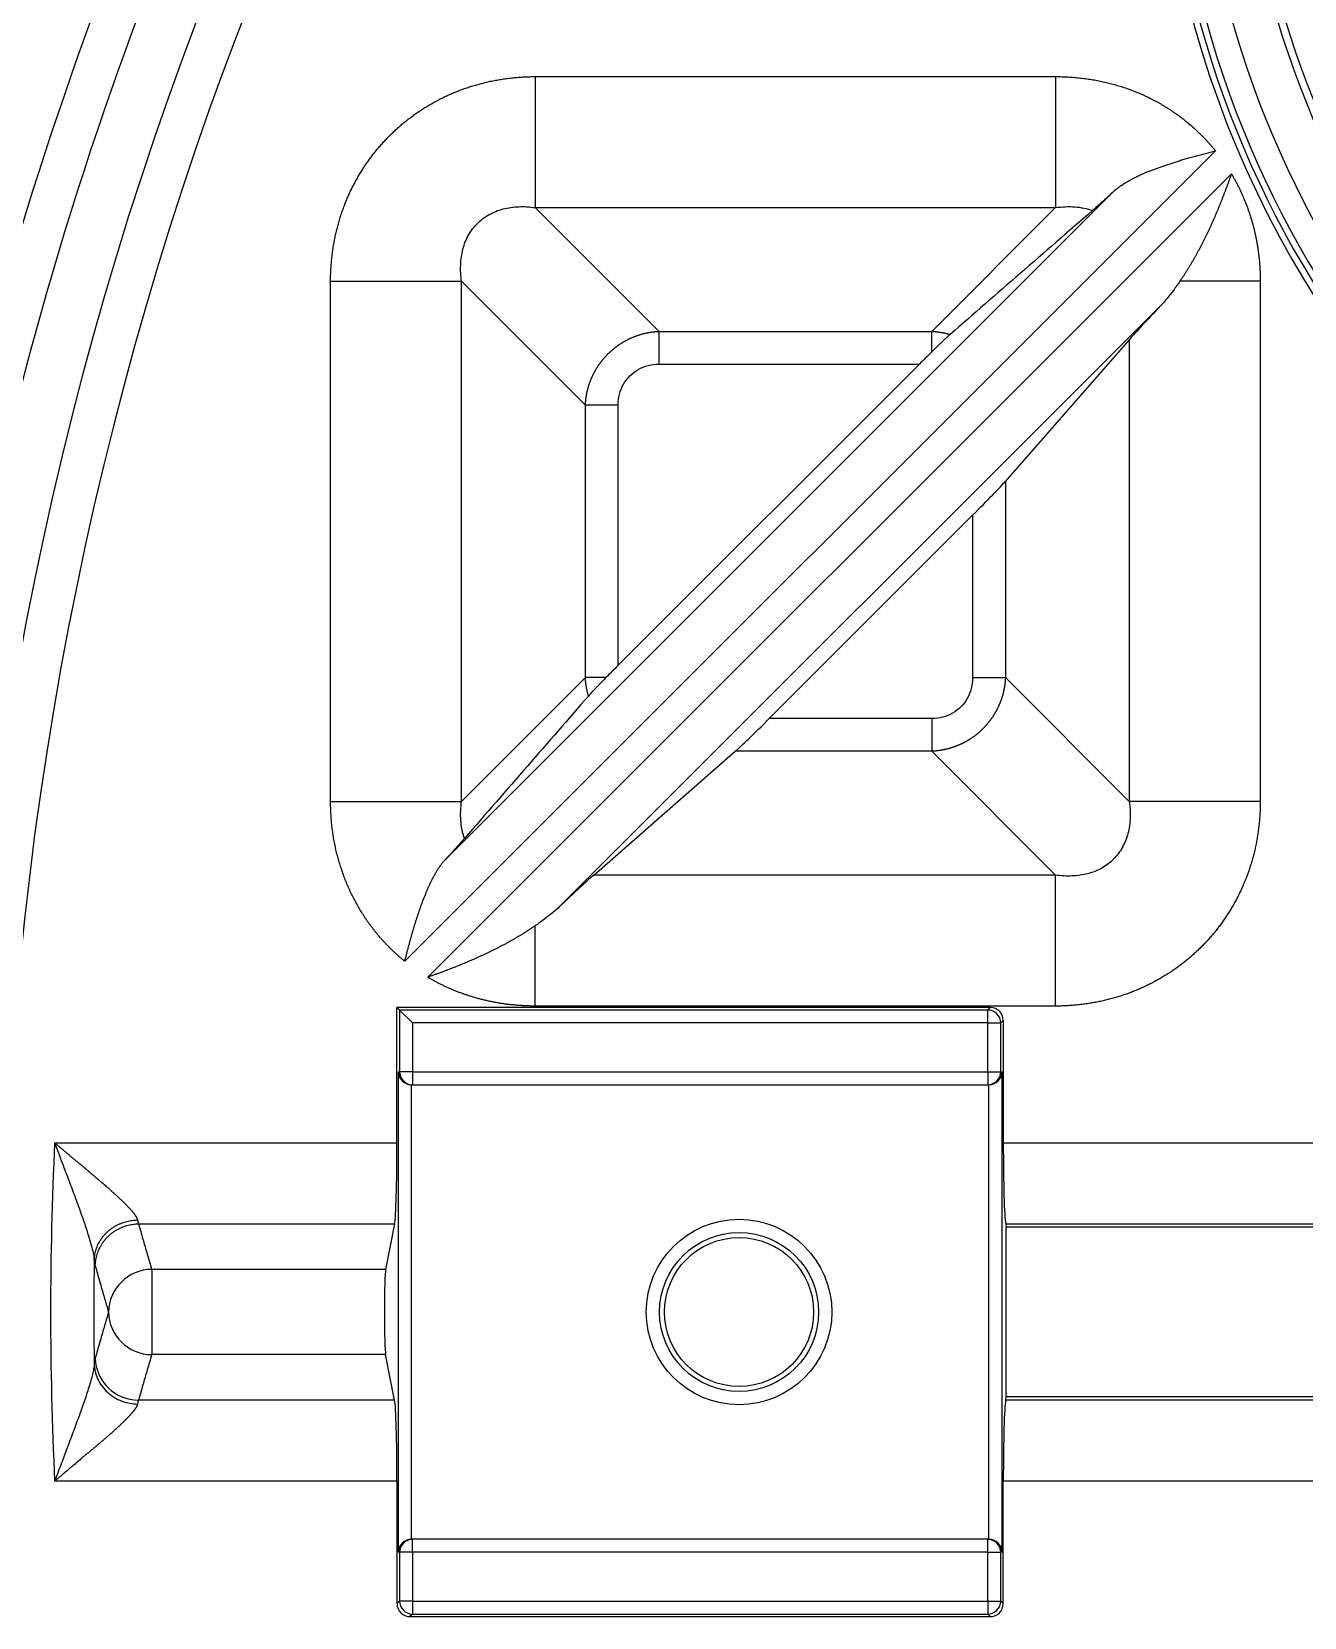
# Model space of a CAD drawing. Header units: millimetres. Extents: x -1286 to 291, y 5350 to 5880.
# Drawn here: x -301.52 to -271.99, y 5673.81 to 5710.62 of the extents above; entities that cross this region are included whole.
import ezdxf

# ---------------------------------------------------------------- set-up
doc = ezdxf.new("R2010")
doc.units = ezdxf.units.MM
doc.layers.add('粗实线层', color=7, linetype='Continuous', lineweight=35)

msp = doc.modelspace()

# ---------------------------------------------------------------- linework, layer by layer
at = {"layer": '粗实线层', "lineweight": 25}
for p, q in [((-289.832, 5709.576), (-277.76, 5709.576)), ((-274.049, 5707.854), (-292.862, 5689.041)), ((-292.328, 5688.67), (-273.678, 5707.321)), ((-276.412, 5706.911), (-291.919, 5691.405)), ((-286.959, 5703.662), (-289.832, 5706.535)), ((-289.832, 5706.535), (-277.76, 5706.535)), ((-280.633, 5703.662), (-277.76, 5706.535)), ((-294.583, 5692.753), (-294.583, 5704.825)), ((-288.67, 5701.952), (-291.543, 5704.825)), ((-291.543, 5692.753), (-291.543, 5704.825)), ((-273.009, 5704.825), (-273.009, 5692.753)), ((-289.275, 5690.303), (-275.31, 5704.268)), ((-286.959, 5703.662), (-280.633, 5703.662)), ((-276.05, 5703.469), (-278.923, 5700.184)), ((-276.05, 5703.469), (-276.05, 5692.753)), ((-287.909, 5695.912), (-280.919, 5702.902)), ((-286.959, 5702.902), (-280.919, 5702.902)), ((-288.67, 5695.626), (-288.67, 5701.952)), ((-287.909, 5695.912), (-287.909, 5701.952)), ((-278.923, 5700.184), (-278.923, 5695.626)), ((-279.683, 5699.397), (-284.405, 5694.675)), ((-279.683, 5699.397), (-279.683, 5695.626)), ((-288.67, 5695.626), (-291.543, 5692.753)), ((-278.923, 5695.626), (-276.05, 5692.753)), ((-280.633, 5694.675), (-284.405, 5694.675)), ((-288.477, 5691.042), (-285.192, 5693.915)), ((-280.633, 5693.915), (-285.192, 5693.915)), ((-280.633, 5693.915), (-277.76, 5691.042)), ((-277.76, 5691.042), (-288.477, 5691.042)), ((-293.042, 5684.827), (-293.042, 5687.97)), ((-279.273, 5687.97), (-293.042, 5687.97)), ((-292.982, 5687.91), (-293.042, 5687.97)), ((-279.333, 5687.91), (-292.982, 5687.91)), ((-292.982, 5687.91), (-292.681, 5687.609)), ((-292.982, 5687.91), (-292.982, 5686.478)), ((-277.76, 5688.001), (-289.832, 5688.001)), ((-279.333, 5687.91), (-279.273, 5687.97)), ((-279.333, 5687.609), (-279.333, 5687.91)), ((-279.333, 5687.609), (-292.681, 5687.609)), ((-292.681, 5687.609), (-292.681, 5686.478)), ((-279.333, 5686.478), (-279.333, 5687.609)), ((-279.333, 5687.609), (-279.032, 5687.609)), ((-279.032, 5687.609), (-278.972, 5687.669)), ((-279.032, 5686.478), (-279.032, 5687.609)), ((-278.972, 5687.669), (-278.972, 5684.827)), ((-293.017, 5686.478), (-293.017, 5675.322)), ((-293.017, 5686.478), (-292.982, 5686.478)), ((-292.681, 5686.478), (-292.982, 5686.478)), ((-292.681, 5686.478), (-292.681, 5686.176)), ((-292.681, 5686.478), (-279.333, 5686.478)), ((-279.333, 5686.478), (-279.032, 5686.478)), ((-279.333, 5686.478), (-279.333, 5686.176)), ((-279.032, 5686.478), (-278.997, 5686.478)), ((-278.997, 5675.322), (-278.997, 5686.478)), ((-292.681, 5686.176), (-279.333, 5686.176)), ((-300.987, 5684.827), (-293.042, 5684.827)), ((-278.972, 5684.827), (-222.6, 5684.828)), ((-299.04, 5682.947), (-293.097, 5682.947)), ((-293.097, 5682.947), (-293.306, 5681.89)), ((-278.917, 5682.947), (-278.902, 5682.87)), ((-278.917, 5682.947), (-221.709, 5682.947)), ((-278.902, 5678.929), (-278.902, 5682.87)), ((-221.632, 5682.87), (-278.902, 5682.87)), ((-298.733, 5681.89), (-298.733, 5679.91)), ((-293.306, 5681.89), (-298.733, 5681.89)), ((-293.306, 5679.91), (-298.733, 5679.91)), ((-293.097, 5678.853), (-293.306, 5679.91)), ((-278.917, 5678.853), (-278.902, 5678.929)), ((-221.632, 5678.929), (-278.902, 5678.929)), ((-293.097, 5678.853), (-299.04, 5678.853)), ((-221.709, 5678.853), (-278.917, 5678.853)), ((-293.042, 5676.973), (-300.987, 5676.973)), ((-293.042, 5676.973), (-293.042, 5674.131)), ((-222.6, 5676.972), (-278.972, 5676.973)), ((-278.972, 5674.131), (-278.972, 5676.973)), ((-279.333, 5675.624), (-292.681, 5675.624)), ((-292.681, 5675.322), (-292.681, 5675.624)), ((-279.333, 5675.322), (-279.333, 5675.624)), ((-292.982, 5675.322), (-293.017, 5675.322)), ((-292.982, 5675.322), (-292.982, 5674.191)), ((-292.681, 5675.322), (-292.982, 5675.322)), ((-292.681, 5675.322), (-292.681, 5674.191)), ((-279.333, 5675.322), (-292.681, 5675.322)), ((-279.333, 5675.322), (-279.032, 5675.322)), ((-279.333, 5674.191), (-279.333, 5675.322)), ((-278.997, 5675.322), (-279.032, 5675.322)), ((-279.032, 5674.191), (-279.032, 5675.322)), ((-292.982, 5674.191), (-293.042, 5674.131)), ((-292.681, 5674.191), (-292.982, 5674.191)), ((-292.681, 5674.191), (-292.681, 5673.89)), ((-292.681, 5674.191), (-279.333, 5674.191)), ((-279.333, 5674.191), (-279.032, 5674.191)), ((-279.333, 5674.191), (-279.333, 5673.89)), ((-278.972, 5674.131), (-279.032, 5674.191)), ((-292.681, 5673.89), (-292.741, 5673.83)), ((-292.741, 5673.83), (-279.273, 5673.83)), ((-292.681, 5673.89), (-279.333, 5673.89)), ((-279.273, 5673.83), (-279.333, 5673.89))]:
    msp.add_line(p, q, dxfattribs=at)
for radius in [2.153, 1.846, 1.729]:
    msp.add_circle((-285.104, 5680.9), radius, dxfattribs=at)
for centre, radius, start, end in [((-224.702, 5680.9), 102.402, 14.30847, 151.42209), ((-224.702, 5680.9), 101.899, 14.30847, 151.42209), ((-224.702, 5680.9), 101.532, 14.36134, 151.30913), ((-224.702, 5680.9), 101.03, 14.36134, 151.30913), ((-218.672, 5680.9), 84.503, 92.75328, 175.77764), ((-218.672, 5680.9), 83.513, 92.75328, 175.7588), ((-251.837, 5717.08), 23.42, 90, 295), ((-251.837, 5717.08), 23.271, 90, 295), ((-251.837, 5717.08), 22.691, 90, 295), ((-251.837, 5717.08), 21.678, 90, 295), ((-251.837, 5717.08), 21.5, 90, 295), ((-218.672, 5680.9), 85.826, 154.78996, 175.79642), ((-218.672, 5680.9), 86.816, 155.64638, 175.80603), ((-251.837, 5717.08), 23.565, 191.2293, 280.9806), ((-218.672, 5680.9), 82.409, 177.26851, 182.73149), ((-218.672, 5680.9), 81.405, 179.14965, 180.85035), ((-218.672, 5680.9), 86.816, 184.19397, 200.55245), ((-218.672, 5680.9), 85.826, 184.20358, 205.21004), ((-218.672, 5680.9), 84.503, 184.22236, 267.24672), ((-218.672, 5680.9), 83.513, 184.2412, 267.24672)]:
    msp.add_arc(centre, radius, start, end, dxfattribs=at)
for centre, major_axis, ratio, start_param, end_param in [((-272.401, 5710.184), (-19.169, -16.619), 0.005655, 4.944323, 5.126789), ((-273.009, 5706.458), (-3.215, -3.219), 0.024678, 5.485315, 5.92687), ((-280.879, 5702.902), (-0.805, -0.804), 0.024678, 4.376455, 4.737092), ((-279.683, 5699.437), (-0.804, -0.805), 0.024678, 1.546094, 2.785277), ((-287.909, 5695.872), (-0.804, -0.805), 0.024678, 4.687686, 5.048319), ((-295.191, 5687.394), (-16.619, -19.169), 0.005655, 4.297989, 4.480456), ((-284.444, 5694.675), (-0.805, -0.804), 0.024678, 0.356315, 1.595499), ((-291.466, 5688.001), (-3.219, -3.215), 0.024678, 3.497908, 3.939463), ((-279.333, 5687.609), (0.213, -0.213), 0.998783, 0.786007, 2.355586), ((-279.274, 5687.668), (0.213, 0.213), 0.998783, 5.498396, 7.067974), ((-292.716, 5686.478), (0.217, -0.217), 0.965689, 3.944444, 5.497822), ((-292.681, 5686.478), (0, 0.301), 0.999391, 1.570796, 3.141593), ((-279.333, 5686.478), (0, -0.301), 0.999391, 0, 1.570796), ((-279.298, 5686.478), (-0.217, -0.217), 0.965689, 0.785363, 2.338741), ((-293.109, 5684.827), (0, -1.91), 0.034921, 0.174533, 1.570796), ((-278.905, 5684.827), (0, -1.909), 0.034921, 4.712389, 6.108652), ((-298.733, 5680.9), (0.963, 0.286), 0.983499, 1.286405, 2.848113), ((-293.3, 5680.9), (0, -1.005), 0.034921, 3.316126, 6.108652), ((-298.733, 5680.9), (0.963, -0.286), 0.983499, 3.435072, 4.99678), ((-299.04, 5679.843), (0.967, -0.275), 0.983612, 3.43611, 4.984876), ((-293.109, 5676.973), (0, -1.909), 0.034921, 1.570796, 2.96706), ((-278.905, 5676.973), (0, -1.909), 0.034921, 3.316126, 4.712389), ((-292.716, 5675.322), (-0.217, -0.217), 0.965689, 3.926956, 5.480334), ((-292.681, 5675.322), (0, 0.301), 0.999391, 0, 1.570796), ((-279.333, 5675.322), (0, -0.301), 0.999391, 1.570796, 3.141593), ((-279.298, 5675.322), (0.217, -0.217), 0.965689, 0.802851, 2.35623), ((-292.74, 5674.131), (-0.213, -0.213), 0.998783, 5.498396, 7.067974), ((-292.681, 5674.191), (-0.213, 0.213), 0.998783, 0.786007, 2.355586), ((-279.333, 5674.191), (-0.213, -0.213), 0.998783, 0.786007, 2.355586), ((-279.274, 5674.131), (-0.213, 0.213), 0.998783, 2.356803, 3.926382)]:
    msp.add_ellipse(centre, major_axis=major_axis, ratio=ratio, start_param=start_param, end_param=end_param, dxfattribs=at)
for points, degree, knots in [([(-294.583, 5704.825), (-294.583, 5705.322), (-294.489, 5705.799), (-294.397, 5706.264), (-294.217, 5706.699), (-294.041, 5707.124), (-293.786, 5707.507), (-293.533, 5707.884), (-292.891, 5708.527), (-292.512, 5708.78), (-292.131, 5709.034), (-291.704, 5709.211), (-291.271, 5709.39), (-290.805, 5709.482), (-290.329, 5709.576), (-289.832, 5709.576)], 2, [0, 0, 0, 0.125, 0.125, 0.25, 0.25, 0.375, 0.375, 0.5, 0.625, 0.625, 0.75, 0.75, 0.875, 0.875, 1, 1, 1]), ([(-289.832, 5709.576), (-289.832, 5709.41), (-289.832, 5709.244), (-289.832, 5708.916), (-289.832, 5708.754), (-289.832, 5708.438), (-289.832, 5708.283), (-289.832, 5707.986), (-289.832, 5707.844), (-289.832, 5707.573), (-289.832, 5707.446), (-289.832, 5707.208), (-289.832, 5707.099), (-289.832, 5706.9), (-289.832, 5706.811), (-289.832, 5706.656), (-289.832, 5706.589), (-289.832, 5706.535)], 3, [0, 0, 0, 0, 0.125, 0.125, 0.25, 0.25, 0.375, 0.375, 0.5, 0.5, 0.625, 0.625, 0.75, 0.75, 0.875, 0.875, 1, 1, 1, 1]), ([(-277.76, 5709.576), (-277.197, 5709.576), (-276.664, 5709.459), (-276.141, 5709.345), (-275.665, 5709.122), (-275.193, 5708.901), (-274.377, 5708.261), (-274.049, 5707.854)], 2, [0, 0, 0, 0.25, 0.25, 0.5, 0.5, 0.75, 1, 1, 1]), ([(-276.412, 5706.911), (-276.409, 5706.914), (-276.403, 5706.919), (-276.395, 5706.927), (-276.385, 5706.935), (-276.375, 5706.944), (-276.365, 5706.952), (-276.354, 5706.961), (-276.342, 5706.97), (-276.33, 5706.98), (-276.317, 5706.99), (-276.303, 5707), (-276.289, 5707.01), (-276.274, 5707.021), (-276.259, 5707.031), (-276.243, 5707.043), (-276.226, 5707.054), (-276.208, 5707.066), (-276.19, 5707.077), (-276.171, 5707.09), (-276.151, 5707.102), (-276.131, 5707.114), (-276.109, 5707.127), (-276.087, 5707.14), (-276.064, 5707.154), (-276.041, 5707.167), (-276.016, 5707.181), (-275.991, 5707.195), (-275.965, 5707.209), (-275.938, 5707.223), (-275.91, 5707.237), (-275.881, 5707.252), (-275.851, 5707.266), (-275.82, 5707.281), (-275.788, 5707.296), (-275.756, 5707.311), (-275.722, 5707.326), (-275.687, 5707.341), (-275.651, 5707.355), (-275.615, 5707.37), (-275.577, 5707.385), (-275.538, 5707.4), (-275.498, 5707.415), (-275.457, 5707.43), (-275.415, 5707.445), (-275.373, 5707.46), (-275.33, 5707.476), (-275.286, 5707.491), (-275.241, 5707.507), (-275.196, 5707.523), (-275.15, 5707.538), (-275.103, 5707.554), (-275.055, 5707.57), (-275.006, 5707.586), (-274.957, 5707.601), (-274.907, 5707.617), (-274.856, 5707.633), (-274.804, 5707.648), (-274.75, 5707.665), (-274.693, 5707.681), (-274.633, 5707.698), (-274.574, 5707.715), (-274.515, 5707.731), (-274.456, 5707.747), (-274.397, 5707.763), (-274.338, 5707.779), (-274.28, 5707.794), (-274.221, 5707.81), (-274.164, 5707.825), (-274.106, 5707.84), (-274.068, 5707.849), (-274.049, 5707.854)], 3, [0, 0, 0, 0, 0.00561, 0.011472, 0.017587, 0.023957, 0.030582, 0.037463, 0.044602, 0.051998, 0.059653, 0.067567, 0.075743, 0.084179, 0.092878, 0.101839, 0.111065, 0.120555, 0.13031, 0.140332, 0.15062, 0.161177, 0.172002, 0.183096, 0.194461, 0.206097, 0.218005, 0.230186, 0.24264, 0.255369, 0.268374, 0.281654, 0.295212, 0.309047, 0.323161, 0.337555, 0.352229, 0.367185, 0.382422, 0.397943, 0.413748, 0.429838, 0.446328, 0.463035, 0.479957, 0.497094, 0.514445, 0.532009, 0.549784, 0.56777, 0.585964, 0.604366, 0.622974, 0.641785, 0.6608, 0.680014, 0.699428, 0.719037, 0.738841, 0.761233, 0.783523, 0.805708, 0.827784, 0.849746, 0.871591, 0.893316, 0.914916, 0.936388, 0.957728, 0.978934, 1, 1, 1, 1]), ([(-273.678, 5707.321), (-273.682, 5707.31), (-273.69, 5707.287), (-273.702, 5707.253), (-273.714, 5707.22), (-273.726, 5707.186), (-273.738, 5707.153), (-273.75, 5707.119), (-273.763, 5707.085), (-273.775, 5707.052), (-273.788, 5707.018), (-273.8, 5706.984), (-273.813, 5706.951), (-273.825, 5706.917), (-273.838, 5706.884), (-273.851, 5706.85), (-273.864, 5706.817), (-273.877, 5706.783), (-273.89, 5706.75), (-273.903, 5706.716), (-273.916, 5706.683), (-273.929, 5706.65), (-273.942, 5706.617), (-273.956, 5706.584), (-273.969, 5706.55), (-273.983, 5706.517), (-273.996, 5706.484), (-274.01, 5706.452), (-274.024, 5706.419), (-274.038, 5706.386), (-274.052, 5706.353), (-274.066, 5706.321), (-274.08, 5706.288), (-274.094, 5706.256), (-274.108, 5706.223), (-274.123, 5706.191), (-274.137, 5706.159), (-274.152, 5706.127), (-274.166, 5706.095), (-274.181, 5706.063), (-274.196, 5706.031), (-274.211, 5705.999), (-274.225, 5705.967), (-274.24, 5705.936), (-274.256, 5705.904), (-274.271, 5705.873), (-274.286, 5705.842), (-274.307, 5705.8), (-274.333, 5705.748), (-274.364, 5705.686), (-274.396, 5705.623), (-274.429, 5705.561), (-274.463, 5705.499), (-274.497, 5705.436), (-274.531, 5705.374), (-274.567, 5705.312), (-274.603, 5705.251), (-274.64, 5705.189), (-274.677, 5705.128), (-274.715, 5705.066), (-274.754, 5705.006), (-274.794, 5704.945), (-274.834, 5704.885), (-274.861, 5704.845), (-274.875, 5704.825)], 3, [0, 0, 0, 0, 0.012493, 0.024998, 0.037514, 0.05004, 0.062577, 0.075123, 0.087677, 0.100239, 0.112809, 0.125386, 0.137969, 0.150558, 0.163152, 0.175751, 0.188354, 0.20096, 0.21357, 0.226183, 0.238798, 0.251414, 0.264032, 0.276651, 0.289271, 0.30189, 0.31451, 0.327129, 0.339746, 0.352363, 0.364978, 0.377591, 0.390202, 0.402811, 0.415417, 0.42802, 0.44062, 0.453217, 0.46581, 0.4784, 0.490986, 0.503568, 0.516146, 0.52872, 0.54129, 0.553856, 0.566418, 0.578975, 0.604163, 0.629511, 0.655015, 0.680674, 0.706486, 0.732447, 0.758558, 0.784815, 0.811217, 0.837762, 0.86445, 0.891279, 0.91825, 0.945361, 0.972611, 1, 1, 1, 1]), ([(-273.678, 5707.321), (-273.35, 5706.768), (-273.18, 5706.136), (-273.009, 5705.501), (-273.009, 5704.825)], 2, [0, 0, 0, 0.5, 0.5, 1, 1, 1]), ([(-276.412, 5706.911), (-276.51, 5706.82), (-276.6, 5706.737), (-276.722, 5706.626), (-276.76, 5706.592), (-276.833, 5706.527), (-276.867, 5706.497), (-276.899, 5706.469)], 3, [0, 0, 0, 0, 0.5, 0.5, 0.75, 0.75, 1, 1, 1, 1]), ([(-291.543, 5704.825), (-291.562, 5704.955), (-291.569, 5705.084), (-291.559, 5705.335), (-291.542, 5705.456), (-291.481, 5705.688), (-291.438, 5705.797), (-291.325, 5705.998), (-291.256, 5706.089), (-291.096, 5706.249), (-291.005, 5706.318), (-290.804, 5706.43), (-290.695, 5706.474), (-290.464, 5706.535), (-290.342, 5706.552), (-290.091, 5706.562), (-289.962, 5706.554), (-289.832, 5706.535)], 3, [0, 0, 0, 0, 0.125, 0.125, 0.25, 0.25, 0.375, 0.375, 0.5, 0.5, 0.625, 0.625, 0.75, 0.75, 0.875, 0.875, 1, 1, 1, 1]), ([(-277.76, 5706.535), (-277.608, 5706.557), (-277.458, 5706.564), (-277.24, 5706.548), (-277.169, 5706.538), (-277.031, 5706.51), (-276.964, 5706.492), (-276.899, 5706.469)], 3, [0, 0, 0, 0, 0.5, 0.5, 0.75, 0.75, 1, 1, 1, 1]), ([(-273.009, 5704.825), (-273.165, 5704.825), (-273.32, 5704.825), (-273.629, 5704.825), (-273.781, 5704.825), (-274.08, 5704.825), (-274.226, 5704.825), (-274.508, 5704.825), (-274.645, 5704.825), (-274.775, 5704.825)], 3, [0, 0, 0, 0, 0.25, 0.25, 0.5, 0.5, 0.75, 0.75, 1, 1, 1, 1]), ([(-288.67, 5701.952), (-288.669, 5701.959), (-288.669, 5701.972), (-288.667, 5701.992), (-288.666, 5702.012), (-288.664, 5702.033), (-288.662, 5702.053), (-288.66, 5702.073), (-288.658, 5702.093), (-288.655, 5702.113), (-288.652, 5702.133), (-288.649, 5702.153), (-288.646, 5702.173), (-288.643, 5702.192), (-288.639, 5702.212), (-288.635, 5702.232), (-288.631, 5702.252), (-288.626, 5702.271), (-288.622, 5702.291), (-288.617, 5702.311), (-288.612, 5702.33), (-288.607, 5702.35), (-288.601, 5702.369), (-288.596, 5702.388), (-288.59, 5702.407), (-288.583, 5702.427), (-288.577, 5702.446), (-288.571, 5702.465), (-288.564, 5702.484), (-288.557, 5702.502), (-288.55, 5702.521), (-288.542, 5702.54), (-288.535, 5702.559), (-288.527, 5702.577), (-288.519, 5702.595), (-288.511, 5702.614), (-288.502, 5702.632), (-288.494, 5702.65), (-288.485, 5702.668), (-288.476, 5702.686), (-288.466, 5702.704), (-288.457, 5702.722), (-288.447, 5702.739), (-288.438, 5702.757), (-288.428, 5702.774), (-288.417, 5702.792), (-288.407, 5702.809), (-288.396, 5702.826), (-288.386, 5702.843), (-288.375, 5702.86), (-288.363, 5702.876), (-288.352, 5702.893), (-288.341, 5702.909), (-288.329, 5702.926), (-288.317, 5702.942), (-288.305, 5702.958), (-288.293, 5702.974), (-288.28, 5702.989), (-288.268, 5703.005), (-288.255, 5703.021), (-288.242, 5703.036), (-288.229, 5703.051), (-288.215, 5703.066), (-288.202, 5703.081), (-288.188, 5703.096), (-288.175, 5703.11), (-288.161, 5703.125), (-288.146, 5703.139), (-288.132, 5703.153), (-288.118, 5703.167), (-288.103, 5703.181), (-288.088, 5703.194), (-288.074, 5703.208), (-288.059, 5703.221), (-288.043, 5703.234), (-288.028, 5703.247), (-288.013, 5703.26), (-287.997, 5703.273), (-287.981, 5703.285), (-287.965, 5703.297), (-287.949, 5703.309), (-287.933, 5703.321), (-287.917, 5703.333), (-287.9, 5703.345), (-287.884, 5703.356), (-287.867, 5703.367), (-287.85, 5703.378), (-287.833, 5703.389), (-287.816, 5703.4), (-287.799, 5703.41), (-287.782, 5703.42), (-287.764, 5703.43), (-287.747, 5703.44), (-287.729, 5703.45), (-287.712, 5703.459), (-287.694, 5703.468), (-287.676, 5703.477), (-287.658, 5703.486), (-287.64, 5703.495), (-287.621, 5703.503), (-287.603, 5703.512), (-287.585, 5703.52), (-287.566, 5703.527), (-287.547, 5703.535), (-287.529, 5703.542), (-287.51, 5703.55), (-287.491, 5703.557), (-287.472, 5703.563), (-287.453, 5703.57), (-287.434, 5703.576), (-287.415, 5703.582), (-287.396, 5703.588), (-287.376, 5703.594), (-287.357, 5703.599), (-287.337, 5703.605), (-287.318, 5703.61), (-287.298, 5703.615), (-287.279, 5703.619), (-287.259, 5703.623), (-287.239, 5703.628), (-287.22, 5703.632), (-287.2, 5703.635), (-287.18, 5703.639), (-287.16, 5703.642), (-287.14, 5703.645), (-287.12, 5703.648), (-287.1, 5703.651), (-287.08, 5703.653), (-287.06, 5703.655), (-287.04, 5703.657), (-287.02, 5703.659), (-287, 5703.66), (-286.979, 5703.661), (-286.966, 5703.662), (-286.959, 5703.662)], 3, [0, 0, 0, 0, 0.007653, 0.015303, 0.022949, 0.030592, 0.038232, 0.045867, 0.0535, 0.061129, 0.068756, 0.076379, 0.083998, 0.091615, 0.099229, 0.10684, 0.114448, 0.122053, 0.129655, 0.137255, 0.144852, 0.152446, 0.160038, 0.167627, 0.175214, 0.182799, 0.190381, 0.197961, 0.205538, 0.213114, 0.220687, 0.228258, 0.235827, 0.243395, 0.25096, 0.258524, 0.266086, 0.273646, 0.281204, 0.288761, 0.296316, 0.30387, 0.311422, 0.318973, 0.326523, 0.334071, 0.341619, 0.349165, 0.35671, 0.364253, 0.371796, 0.379338, 0.386879, 0.394419, 0.401959, 0.409498, 0.417036, 0.424573, 0.43211, 0.439647, 0.447183, 0.454719, 0.462254, 0.469789, 0.477324, 0.484859, 0.492394, 0.499929, 0.507464, 0.514999, 0.522534, 0.530069, 0.537604, 0.54514, 0.552676, 0.560213, 0.56775, 0.575288, 0.582826, 0.590365, 0.597904, 0.605445, 0.612986, 0.620528, 0.628071, 0.635615, 0.64316, 0.650706, 0.658254, 0.665802, 0.673352, 0.680903, 0.688456, 0.69601, 0.703565, 0.711122, 0.718681, 0.726242, 0.733804, 0.741368, 0.748933, 0.756501, 0.76407, 0.771642, 0.779216, 0.786792, 0.79437, 0.80195, 0.809532, 0.817117, 0.824704, 0.832294, 0.839886, 0.847481, 0.855078, 0.862678, 0.870281, 0.877887, 0.885495, 0.893106, 0.900721, 0.908338, 0.915958, 0.923582, 0.931208, 0.938838, 0.946471, 0.954108, 0.961748, 0.969391, 0.977038, 0.984688, 0.992342, 1, 1, 1, 1]), ([(-280.633, 5703.186), (-280.633, 5703.241), (-280.633, 5703.294), (-280.633, 5703.392), (-280.633, 5703.438), (-280.633, 5703.52), (-280.633, 5703.556), (-280.633, 5703.618), (-280.633, 5703.643), (-280.633, 5703.662)], 3, [0, 0, 0, 0, 0.25, 0.25, 0.5, 0.5, 0.75, 0.75, 1, 1, 1, 1]), ([(-280.633, 5703.662), (-280.626, 5703.662), (-280.611, 5703.661), (-280.589, 5703.66), (-280.567, 5703.658), (-280.545, 5703.656), (-280.523, 5703.654), (-280.501, 5703.652), (-280.48, 5703.649), (-280.458, 5703.646), (-280.437, 5703.643), (-280.415, 5703.639), (-280.394, 5703.636), (-280.373, 5703.632), (-280.351, 5703.628), (-280.33, 5703.623), (-280.309, 5703.619), (-280.288, 5703.614), (-280.267, 5703.608), (-280.247, 5703.603), (-280.226, 5703.597), (-280.212, 5703.593), (-280.205, 5703.591)], 3, [0, 0, 0, 0, 0.050948, 0.101794, 0.152539, 0.203182, 0.253725, 0.304167, 0.35451, 0.404752, 0.454895, 0.504939, 0.554884, 0.604731, 0.654479, 0.70413, 0.753683, 0.80314, 0.852499, 0.901762, 0.950929, 1, 1, 1, 1]), ([(-280.206, 5703.591), (-280.227, 5703.572), (-280.254, 5703.549), (-280.292, 5703.514), (-280.3, 5703.506), (-280.316, 5703.491), (-280.324, 5703.483), (-280.35, 5703.459), (-280.368, 5703.442), (-280.405, 5703.407), (-280.424, 5703.389), (-280.454, 5703.36), (-280.464, 5703.351), (-280.484, 5703.331), (-280.494, 5703.321), (-280.546, 5703.271), (-280.589, 5703.229), (-280.633, 5703.186)], 3, [0, 0, 0, 0, 0.25, 0.25, 0.3125, 0.3125, 0.375, 0.375, 0.5, 0.5, 0.625, 0.625, 0.6875, 0.6875, 0.75, 0.75, 1, 1, 1, 1]), ([(-287.909, 5701.952), (-287.992, 5701.952), (-288.075, 5701.952), (-288.234, 5701.952), (-288.309, 5701.952), (-288.444, 5701.952), (-288.504, 5701.952), (-288.603, 5701.952), (-288.643, 5701.952), (-288.67, 5701.952)], 3, [0, 0, 0, 0, 0.25, 0.25, 0.5, 0.5, 0.75, 0.75, 1, 1, 1, 1]), ([(-288.193, 5695.626), (-288.246, 5695.626), (-288.299, 5695.626), (-288.398, 5695.626), (-288.444, 5695.626), (-288.528, 5695.626), (-288.565, 5695.626), (-288.626, 5695.626), (-288.651, 5695.626), (-288.67, 5695.626)], 3, [0, 0, 0, 0, 0.25, 0.25, 0.5, 0.5, 0.75, 0.75, 1, 1, 1, 1]), ([(-288.599, 5695.198), (-288.601, 5695.205), (-288.605, 5695.219), (-288.61, 5695.239), (-288.616, 5695.26), (-288.621, 5695.281), (-288.626, 5695.302), (-288.63, 5695.323), (-288.635, 5695.344), (-288.639, 5695.365), (-288.643, 5695.386), (-288.647, 5695.408), (-288.65, 5695.429), (-288.653, 5695.451), (-288.656, 5695.472), (-288.659, 5695.494), (-288.661, 5695.516), (-288.664, 5695.538), (-288.665, 5695.56), (-288.667, 5695.582), (-288.669, 5695.604), (-288.669, 5695.618), (-288.67, 5695.626)], 3, [0, 0, 0, 0, 0.048887, 0.097889, 0.147007, 0.196241, 0.24559, 0.295056, 0.344639, 0.394339, 0.444157, 0.494092, 0.544146, 0.594318, 0.644609, 0.695019, 0.745548, 0.796198, 0.846967, 0.897857, 0.948868, 1, 1, 1, 1]), ([(-288.193, 5695.626), (-288.236, 5695.582), (-288.278, 5695.539), (-288.337, 5695.478), (-288.357, 5695.457), (-288.385, 5695.428), (-288.395, 5695.418), (-288.413, 5695.399), (-288.422, 5695.389), (-288.467, 5695.343), (-288.499, 5695.308), (-288.541, 5695.262), (-288.554, 5695.248), (-288.578, 5695.221), (-288.589, 5695.209), (-288.599, 5695.198)], 3, [0, 0, 0, 0, 0.25, 0.25, 0.375, 0.375, 0.4375, 0.4375, 0.5, 0.5, 0.75, 0.75, 0.875, 0.875, 1, 1, 1, 1]), ([(-278.923, 5695.626), (-278.923, 5695.619), (-278.923, 5695.606), (-278.925, 5695.585), (-278.926, 5695.565), (-278.928, 5695.545), (-278.93, 5695.525), (-278.932, 5695.505), (-278.934, 5695.485), (-278.937, 5695.465), (-278.94, 5695.445), (-278.943, 5695.425), (-278.946, 5695.405), (-278.95, 5695.385), (-278.953, 5695.365), (-278.957, 5695.346), (-278.961, 5695.326), (-278.966, 5695.306), (-278.97, 5695.287), (-278.975, 5695.267), (-278.98, 5695.248), (-278.985, 5695.228), (-278.991, 5695.209), (-278.997, 5695.189), (-279.002, 5695.17), (-279.009, 5695.151), (-279.015, 5695.132), (-279.021, 5695.113), (-279.028, 5695.094), (-279.035, 5695.075), (-279.042, 5695.056), (-279.05, 5695.038), (-279.057, 5695.019), (-279.065, 5695.001), (-279.073, 5694.982), (-279.081, 5694.964), (-279.09, 5694.946), (-279.099, 5694.927), (-279.107, 5694.909), (-279.116, 5694.891), (-279.126, 5694.874), (-279.135, 5694.856), (-279.145, 5694.838), (-279.155, 5694.821), (-279.165, 5694.803), (-279.175, 5694.786), (-279.185, 5694.769), (-279.196, 5694.752), (-279.207, 5694.735), (-279.218, 5694.718), (-279.229, 5694.701), (-279.24, 5694.685), (-279.252, 5694.668), (-279.263, 5694.652), (-279.275, 5694.636), (-279.287, 5694.62), (-279.3, 5694.604), (-279.312, 5694.588), (-279.325, 5694.573), (-279.337, 5694.557), (-279.35, 5694.542), (-279.363, 5694.527), (-279.377, 5694.512), (-279.39, 5694.497), (-279.404, 5694.482), (-279.418, 5694.467), (-279.432, 5694.453), (-279.446, 5694.439), (-279.46, 5694.424), (-279.474, 5694.411), (-279.489, 5694.397), (-279.504, 5694.383), (-279.519, 5694.37), (-279.534, 5694.356), (-279.549, 5694.343), (-279.564, 5694.33), (-279.58, 5694.317), (-279.595, 5694.305), (-279.611, 5694.292), (-279.627, 5694.28), (-279.643, 5694.268), (-279.659, 5694.256), (-279.675, 5694.244), (-279.692, 5694.233), (-279.708, 5694.222), (-279.725, 5694.21), (-279.742, 5694.199), (-279.759, 5694.189), (-279.776, 5694.178), (-279.793, 5694.168), (-279.81, 5694.157), (-279.828, 5694.147), (-279.845, 5694.138), (-279.863, 5694.128), (-279.881, 5694.118), (-279.898, 5694.109), (-279.916, 5694.1), (-279.934, 5694.091), (-279.953, 5694.083), (-279.971, 5694.074), (-279.989, 5694.066), (-280.008, 5694.058), (-280.026, 5694.05), (-280.045, 5694.043), (-280.063, 5694.035), (-280.082, 5694.028), (-280.101, 5694.021), (-280.12, 5694.014), (-280.139, 5694.008), (-280.158, 5694.001), (-280.177, 5693.995), (-280.197, 5693.989), (-280.216, 5693.984), (-280.235, 5693.978), (-280.255, 5693.973), (-280.274, 5693.968), (-280.294, 5693.963), (-280.313, 5693.959), (-280.333, 5693.954), (-280.353, 5693.95), (-280.372, 5693.946), (-280.392, 5693.942), (-280.412, 5693.939), (-280.432, 5693.936), (-280.452, 5693.933), (-280.472, 5693.93), (-280.492, 5693.927), (-280.512, 5693.925), (-280.532, 5693.923), (-280.552, 5693.921), (-280.572, 5693.919), (-280.593, 5693.917), (-280.613, 5693.916), (-280.626, 5693.916), (-280.633, 5693.915)], 3, [0, 0, 0, 0, 0.007654, 0.015305, 0.022952, 0.030595, 0.038235, 0.045872, 0.053505, 0.061135, 0.068762, 0.076386, 0.084006, 0.091624, 0.099238, 0.106849, 0.114458, 0.122064, 0.129667, 0.137267, 0.144864, 0.152459, 0.160052, 0.167641, 0.175229, 0.182814, 0.190396, 0.197977, 0.205555, 0.213131, 0.220704, 0.228276, 0.235846, 0.243413, 0.250979, 0.258543, 0.266105, 0.273666, 0.281225, 0.288782, 0.296338, 0.303892, 0.311444, 0.318996, 0.326546, 0.334094, 0.341642, 0.349188, 0.356733, 0.364277, 0.37182, 0.379362, 0.386904, 0.394444, 0.401984, 0.409523, 0.417061, 0.424599, 0.432136, 0.439672, 0.447209, 0.454744, 0.46228, 0.469815, 0.47735, 0.484885, 0.49242, 0.499955, 0.507489, 0.515024, 0.522559, 0.530094, 0.53763, 0.545166, 0.552702, 0.560238, 0.567775, 0.575313, 0.582851, 0.59039, 0.597929, 0.605469, 0.61301, 0.620552, 0.628095, 0.635639, 0.643184, 0.65073, 0.658277, 0.665825, 0.673375, 0.680926, 0.688478, 0.696032, 0.703587, 0.711144, 0.718702, 0.726262, 0.733824, 0.741387, 0.748953, 0.75652, 0.764089, 0.77166, 0.779234, 0.786809, 0.794386, 0.801966, 0.809548, 0.817133, 0.824719, 0.832308, 0.8399, 0.847494, 0.855091, 0.862691, 0.870293, 0.877898, 0.885506, 0.893116, 0.90073, 0.908347, 0.915966, 0.923589, 0.931215, 0.938844, 0.946477, 0.954113, 0.961752, 0.969394, 0.97704, 0.98469, 0.992343, 1, 1, 1, 1]), ([(-279.683, 5695.626), (-279.6, 5695.626), (-279.517, 5695.626), (-279.359, 5695.626), (-279.283, 5695.626), (-279.148, 5695.626), (-279.088, 5695.626), (-278.989, 5695.626), (-278.95, 5695.626), (-278.923, 5695.626)], 3, [0, 0, 0, 0, 0.25, 0.25, 0.5, 0.5, 0.75, 0.75, 1, 1, 1, 1]), ([(-294.583, 5692.753), (-294.417, 5692.753), (-294.251, 5692.753), (-293.923, 5692.753), (-293.761, 5692.753), (-293.445, 5692.753), (-293.291, 5692.753), (-292.994, 5692.753), (-292.851, 5692.753), (-292.581, 5692.753), (-292.453, 5692.753), (-292.216, 5692.753), (-292.106, 5692.753), (-291.907, 5692.753), (-291.818, 5692.753), (-291.663, 5692.753), (-291.597, 5692.753), (-291.543, 5692.753)], 3, [0, 0, 0, 0, 0.125, 0.125, 0.25, 0.25, 0.375, 0.375, 0.5, 0.5, 0.625, 0.625, 0.75, 0.75, 0.875, 0.875, 1, 1, 1, 1]), ([(-292.862, 5689.041), (-293.264, 5689.366), (-293.586, 5689.779), (-293.904, 5690.188), (-294.35, 5691.144), (-294.466, 5691.667), (-294.583, 5692.199), (-294.583, 5692.753)], 2, [0, 0, 0, 0.25, 0.25, 0.5, 0.75, 0.75, 1, 1, 1]), ([(-291.476, 5691.892), (-291.499, 5691.957), (-291.518, 5692.024), (-291.546, 5692.162), (-291.555, 5692.233), (-291.566, 5692.378), (-291.567, 5692.452), (-291.561, 5692.601), (-291.554, 5692.677), (-291.543, 5692.753)], 3, [0, 0, 0, 0, 0.25, 0.25, 0.5, 0.5, 0.75, 0.75, 1, 1, 1, 1]), ([(-276.05, 5692.753), (-276.031, 5692.623), (-276.023, 5692.494), (-276.033, 5692.243), (-276.05, 5692.121), (-276.111, 5691.89), (-276.155, 5691.781), (-276.267, 5691.58), (-276.336, 5691.489), (-276.496, 5691.328), (-276.587, 5691.26), (-276.788, 5691.147), (-276.897, 5691.104), (-277.129, 5691.043), (-277.25, 5691.026), (-277.501, 5691.016), (-277.63, 5691.023), (-277.76, 5691.042)], 3, [0, 0, 0, 0, 0.125, 0.125, 0.25, 0.25, 0.375, 0.375, 0.5, 0.5, 0.625, 0.625, 0.75, 0.75, 0.875, 0.875, 1, 1, 1, 1]), ([(-273.009, 5692.753), (-273.009, 5692.256), (-273.103, 5691.779), (-273.195, 5691.313), (-273.375, 5690.879), (-273.551, 5690.453), (-273.806, 5690.071), (-274.059, 5689.693), (-274.701, 5689.051), (-275.08, 5688.798), (-275.461, 5688.544), (-275.888, 5688.367), (-276.321, 5688.188), (-276.787, 5688.096), (-277.263, 5688.002), (-277.76, 5688.001)], 2, [0, 0, 0, 0.125, 0.125, 0.25, 0.25, 0.375, 0.375, 0.5, 0.625, 0.625, 0.75, 0.75, 0.875, 0.875, 1, 1, 1]), ([(-291.476, 5691.892), (-291.504, 5691.86), (-291.534, 5691.826), (-291.599, 5691.753), (-291.668, 5691.676), (-291.746, 5691.591), (-291.829, 5691.501), (-291.873, 5691.454), (-291.919, 5691.405)], 3, [0, 0, 0, 0, 0.25, 0.25, 0.5, 0.75, 0.75, 1, 1, 1, 1]), ([(-292.862, 5689.041), (-292.859, 5689.052), (-292.853, 5689.073), (-292.845, 5689.105), (-292.837, 5689.137), (-292.829, 5689.169), (-292.82, 5689.202), (-292.812, 5689.234), (-292.803, 5689.267), (-292.795, 5689.3), (-292.786, 5689.333), (-292.777, 5689.366), (-292.768, 5689.399), (-292.759, 5689.433), (-292.75, 5689.466), (-292.741, 5689.5), (-292.732, 5689.534), (-292.722, 5689.568), (-292.713, 5689.602), (-292.703, 5689.636), (-292.694, 5689.67), (-292.684, 5689.704), (-292.674, 5689.738), (-292.664, 5689.772), (-292.654, 5689.807), (-292.643, 5689.841), (-292.633, 5689.876), (-292.622, 5689.91), (-292.612, 5689.945), (-292.601, 5689.979), (-292.59, 5690.014), (-292.579, 5690.048), (-292.567, 5690.083), (-292.556, 5690.117), (-292.545, 5690.152), (-292.533, 5690.186), (-292.521, 5690.221), (-292.509, 5690.255), (-292.497, 5690.289), (-292.485, 5690.324), (-292.473, 5690.358), (-292.455, 5690.405), (-292.433, 5690.465), (-292.405, 5690.536), (-292.376, 5690.606), (-292.347, 5690.676), (-292.317, 5690.744), (-292.287, 5690.81), (-292.256, 5690.876), (-292.229, 5690.932), (-292.206, 5690.979), (-292.186, 5691.016), (-292.167, 5691.051), (-292.148, 5691.086), (-292.128, 5691.118), (-292.109, 5691.149), (-292.091, 5691.179), (-292.072, 5691.207), (-292.054, 5691.234), (-292.036, 5691.26), (-292.018, 5691.284), (-292.001, 5691.307), (-291.984, 5691.329), (-291.967, 5691.35), (-291.951, 5691.369), (-291.935, 5691.387), (-291.924, 5691.399), (-291.919, 5691.405)], 3, [0, 0, 0, 0, 0.011676, 0.023418, 0.035227, 0.047101, 0.05904, 0.071044, 0.083113, 0.095244, 0.107439, 0.119696, 0.132015, 0.144395, 0.156835, 0.169336, 0.181895, 0.194513, 0.207189, 0.219922, 0.232712, 0.245558, 0.258459, 0.271414, 0.284423, 0.297485, 0.3106, 0.323766, 0.336983, 0.35025, 0.363566, 0.376931, 0.390343, 0.403801, 0.417306, 0.430856, 0.44445, 0.458088, 0.471769, 0.485491, 0.499255, 0.513059, 0.542671, 0.572256, 0.601809, 0.631325, 0.6608, 0.690231, 0.719613, 0.748943, 0.767032, 0.78469, 0.801921, 0.818728, 0.835115, 0.851084, 0.866638, 0.88178, 0.896513, 0.91084, 0.924764, 0.938287, 0.951413, 0.964144, 0.976483, 0.988434, 1, 1, 1, 1]), ([(-277.76, 5688.001), (-277.76, 5688.168), (-277.76, 5688.334), (-277.76, 5688.662), (-277.76, 5688.824), (-277.76, 5689.14), (-277.76, 5689.294), (-277.76, 5689.591), (-277.76, 5689.734), (-277.76, 5690.004), (-277.76, 5690.132), (-277.76, 5690.369), (-277.76, 5690.479), (-277.76, 5690.678), (-277.76, 5690.767), (-277.76, 5690.922), (-277.76, 5690.988), (-277.76, 5691.042)], 3, [0, 0, 0, 0, 0.125, 0.125, 0.25, 0.25, 0.375, 0.375, 0.5, 0.5, 0.625, 0.625, 0.75, 0.75, 0.875, 0.875, 1, 1, 1, 1]), ([(-289.832, 5689.868), (-289.842, 5689.86), (-289.863, 5689.846), (-289.894, 5689.825), (-289.926, 5689.804), (-289.957, 5689.783), (-289.989, 5689.763), (-290.02, 5689.742), (-290.052, 5689.722), (-290.083, 5689.702), (-290.115, 5689.682), (-290.147, 5689.663), (-290.179, 5689.643), (-290.211, 5689.624), (-290.243, 5689.605), (-290.275, 5689.586), (-290.307, 5689.567), (-290.339, 5689.549), (-290.371, 5689.53), (-290.404, 5689.512), (-290.436, 5689.494), (-290.468, 5689.476), (-290.5, 5689.458), (-290.533, 5689.441), (-290.565, 5689.424), (-290.598, 5689.407), (-290.63, 5689.39), (-290.662, 5689.373), (-290.695, 5689.356), (-290.727, 5689.339), (-290.76, 5689.323), (-290.792, 5689.307), (-290.834, 5689.286), (-290.886, 5689.26), (-290.949, 5689.23), (-291.012, 5689.201), (-291.075, 5689.171), (-291.139, 5689.142), (-291.203, 5689.113), (-291.267, 5689.085), (-291.332, 5689.057), (-291.397, 5689.029), (-291.462, 5689.002), (-291.527, 5688.974), (-291.593, 5688.948), (-291.659, 5688.921), (-291.726, 5688.895), (-291.792, 5688.869), (-291.859, 5688.843), (-291.925, 5688.818), (-291.992, 5688.792), (-292.059, 5688.767), (-292.127, 5688.743), (-292.194, 5688.718), (-292.261, 5688.694), (-292.306, 5688.678), (-292.328, 5688.67)], 3, [0, 0, 0, 0, 0.014243, 0.028449, 0.042618, 0.05675, 0.070845, 0.084902, 0.098922, 0.112905, 0.12685, 0.140758, 0.154628, 0.168461, 0.182255, 0.196011, 0.209728, 0.223406, 0.237046, 0.250646, 0.264207, 0.277728, 0.291209, 0.30465, 0.318051, 0.331411, 0.344731, 0.358009, 0.371246, 0.384441, 0.397594, 0.410706, 0.423775, 0.448704, 0.473656, 0.498632, 0.523631, 0.548652, 0.573694, 0.598754, 0.623831, 0.648923, 0.674027, 0.69914, 0.724261, 0.749385, 0.774509, 0.79963, 0.824745, 0.849848, 0.874937, 0.900007, 0.925053, 0.95007, 0.975054, 1, 1, 1, 1]), ([(-289.832, 5689.768), (-289.832, 5689.779), (-289.832, 5689.801), (-289.832, 5689.834), (-289.832, 5689.857), (-289.832, 5689.868)], 3, [0, 0, 0, 0, 0.333333, 0.666666, 1, 1, 1, 1]), ([(-289.832, 5688.001), (-290.508, 5688.002), (-291.143, 5688.172), (-291.774, 5688.342), (-292.328, 5688.67)], 2, [0, 0, 0, 0.5, 0.5, 1, 1, 1]), ([(-300.987, 5684.827), (-300.929, 5684.671), (-300.816, 5684.374), (-300.656, 5683.95), (-300.515, 5683.571), (-300.391, 5683.233), (-300.286, 5682.934), (-300.201, 5682.675), (-300.135, 5682.456), (-300.091, 5682.276), (-300.073, 5682.167), (-300.069, 5682.117), (-300.068, 5682.108)], 3, [0, 0, 0, 0, 0.153953, 0.293615, 0.420808, 0.537043, 0.643085, 0.739781, 0.828068, 0.908461, 0.981897, 1, 1, 1, 1]), ([(-300.987, 5684.827), (-300.979, 5684.82), (-300.963, 5684.807), (-300.938, 5684.786), (-300.914, 5684.766), (-300.891, 5684.746), (-300.867, 5684.727), (-300.844, 5684.707), (-300.821, 5684.688), (-300.799, 5684.669), (-300.777, 5684.651), (-300.755, 5684.633), (-300.734, 5684.615), (-300.712, 5684.597), (-300.691, 5684.579), (-300.671, 5684.562), (-300.651, 5684.545), (-300.631, 5684.529), (-300.611, 5684.512), (-300.592, 5684.496), (-300.573, 5684.48), (-300.555, 5684.465), (-300.536, 5684.449), (-300.518, 5684.434), (-300.501, 5684.42), (-300.483, 5684.405), (-300.466, 5684.391), (-300.45, 5684.377), (-300.433, 5684.363), (-300.417, 5684.35), (-300.402, 5684.337), (-300.386, 5684.324), (-300.371, 5684.312), (-300.356, 5684.299), (-300.342, 5684.287), (-300.328, 5684.275), (-300.314, 5684.264), (-300.3, 5684.253), (-300.287, 5684.242), (-300.274, 5684.231), (-300.262, 5684.22), (-300.25, 5684.21), (-300.238, 5684.2), (-300.226, 5684.191), (-300.215, 5684.181), (-300.204, 5684.172), (-300.194, 5684.163), (-300.157, 5684.132), (-300.095, 5684.08), (-300.01, 5684.008), (-299.93, 5683.939), (-299.853, 5683.873), (-299.781, 5683.81), (-299.713, 5683.75), (-299.649, 5683.693), (-299.599, 5683.648), (-299.562, 5683.614), (-299.534, 5683.589), (-299.508, 5683.564), (-299.483, 5683.541), (-299.458, 5683.517), (-299.434, 5683.494), (-299.411, 5683.472), (-299.388, 5683.45), (-299.366, 5683.428), (-299.345, 5683.407), (-299.325, 5683.387), (-299.306, 5683.367), (-299.287, 5683.347), (-299.269, 5683.328), (-299.252, 5683.31), (-299.235, 5683.292), (-299.219, 5683.274), (-299.204, 5683.257), (-299.19, 5683.24), (-299.177, 5683.224), (-299.164, 5683.208), (-299.152, 5683.193), (-299.141, 5683.178), (-299.13, 5683.164), (-299.121, 5683.15), (-299.112, 5683.137), (-299.103, 5683.124), (-299.096, 5683.111), (-299.089, 5683.099), (-299.083, 5683.088), (-299.078, 5683.076), (-299.074, 5683.066), (-299.07, 5683.055), (-299.067, 5683.045), (-299.066, 5683.039), (-299.065, 5683.036)], 3, [0, 0, 0, 0, 0.01043, 0.020728, 0.030894, 0.040928, 0.050829, 0.060598, 0.070235, 0.07974, 0.089112, 0.098353, 0.107461, 0.116437, 0.12528, 0.133992, 0.142571, 0.151018, 0.159333, 0.167516, 0.175566, 0.183485, 0.191271, 0.198925, 0.206447, 0.213836, 0.221094, 0.228219, 0.235212, 0.242073, 0.248802, 0.255399, 0.261863, 0.268196, 0.274396, 0.280464, 0.2864, 0.292204, 0.297876, 0.303416, 0.308823, 0.314099, 0.319242, 0.324254, 0.329133, 0.33388, 0.338496, 0.342979, 0.382018, 0.419627, 0.455812, 0.490579, 0.523937, 0.555893, 0.586458, 0.615642, 0.629518, 0.643197, 0.656679, 0.669966, 0.683059, 0.695962, 0.708676, 0.721204, 0.733546, 0.745706, 0.757687, 0.76949, 0.781119, 0.792575, 0.803863, 0.814985, 0.825945, 0.836745, 0.847389, 0.857881, 0.868224, 0.878424, 0.888483, 0.898405, 0.908197, 0.917861, 0.927404, 0.93683, 0.946144, 0.955352, 0.964459, 0.973471, 0.982395, 0.991235, 1, 1, 1, 1]), ([(-300.068, 5679.692), (-300.07, 5679.659), (-300.075, 5679.622), (-300.089, 5679.542), (-300.098, 5679.498), (-300.12, 5679.407), (-300.132, 5679.359), (-300.161, 5679.259), (-300.176, 5679.207), (-300.209, 5679.101), (-300.227, 5679.046), (-300.263, 5678.935), (-300.302, 5678.822), (-300.363, 5678.647), (-300.406, 5678.528), (-300.471, 5678.348), (-300.516, 5678.226), (-300.608, 5677.979), (-300.655, 5677.855), (-300.749, 5677.604), (-300.796, 5677.478), (-300.892, 5677.226), (-300.94, 5677.099), (-300.987, 5676.973)], 3, [0, 0, 0, 0, 0.0625, 0.0625, 0.125, 0.125, 0.1875, 0.1875, 0.25, 0.25, 0.3125, 0.3125, 0.375, 0.4375, 0.5, 0.5, 0.625, 0.625, 0.75, 0.75, 0.875, 0.875, 1, 1, 1, 1]), ([(-300.068, 5679.692), (-300.067, 5679.637), (-300.059, 5679.58), (-300.033, 5679.466), (-300.014, 5679.408), (-299.963, 5679.295), (-299.931, 5679.239), (-299.855, 5679.134), (-299.812, 5679.084), (-299.714, 5678.994), (-299.661, 5678.954), (-299.548, 5678.885), (-299.488, 5678.856), (-299.367, 5678.81), (-299.305, 5678.793), (-299.183, 5678.77), (-299.123, 5678.765), (-299.065, 5678.764)], 3, [0, 0, 0, 0, 0.125, 0.125, 0.25, 0.25, 0.375, 0.375, 0.5, 0.5, 0.625, 0.625, 0.75, 0.75, 0.875, 0.875, 1, 1, 1, 1]), ([(-299.065, 5678.764), (-299.065, 5678.762), (-299.066, 5678.759), (-299.067, 5678.753), (-299.069, 5678.748), (-299.071, 5678.742), (-299.073, 5678.736), (-299.075, 5678.73), (-299.078, 5678.724), (-299.081, 5678.718), (-299.084, 5678.711), (-299.087, 5678.705), (-299.09, 5678.698), (-299.094, 5678.691), (-299.098, 5678.685), (-299.102, 5678.677), (-299.107, 5678.67), (-299.112, 5678.663), (-299.117, 5678.655), (-299.122, 5678.648), (-299.127, 5678.64), (-299.133, 5678.632), (-299.139, 5678.624), (-299.145, 5678.616), (-299.151, 5678.607), (-299.158, 5678.599), (-299.165, 5678.59), (-299.172, 5678.581), (-299.179, 5678.572), (-299.187, 5678.563), (-299.195, 5678.554), (-299.203, 5678.545), (-299.211, 5678.535), (-299.22, 5678.525), (-299.228, 5678.516), (-299.238, 5678.506), (-299.247, 5678.495), (-299.256, 5678.485), (-299.266, 5678.475), (-299.276, 5678.464), (-299.286, 5678.453), (-299.297, 5678.442), (-299.307, 5678.431), (-299.318, 5678.42), (-299.33, 5678.408), (-299.341, 5678.397), (-299.353, 5678.385), (-299.365, 5678.373), (-299.377, 5678.361), (-299.389, 5678.349), (-299.402, 5678.337), (-299.415, 5678.324), (-299.428, 5678.312), (-299.441, 5678.299), (-299.455, 5678.286), (-299.468, 5678.273), (-299.483, 5678.259), (-299.497, 5678.246), (-299.511, 5678.232), (-299.526, 5678.219), (-299.541, 5678.205), (-299.556, 5678.191), (-299.572, 5678.176), (-299.588, 5678.162), (-299.604, 5678.148), (-299.62, 5678.133), (-299.636, 5678.118), (-299.653, 5678.103), (-299.671, 5678.087), (-299.69, 5678.071), (-299.709, 5678.054), (-299.729, 5678.036), (-299.75, 5678.018), (-299.772, 5677.999), (-299.795, 5677.98), (-299.818, 5677.96), (-299.842, 5677.939), (-299.867, 5677.918), (-299.893, 5677.896), (-299.919, 5677.874), (-299.947, 5677.851), (-299.975, 5677.827), (-300.004, 5677.802), (-300.034, 5677.777), (-300.064, 5677.752), (-300.096, 5677.725), (-300.128, 5677.698), (-300.161, 5677.67), (-300.195, 5677.642), (-300.229, 5677.612), (-300.264, 5677.583), (-300.301, 5677.552), (-300.338, 5677.521), (-300.375, 5677.489), (-300.414, 5677.456), (-300.453, 5677.423), (-300.493, 5677.389), (-300.534, 5677.354), (-300.576, 5677.319), (-300.619, 5677.283), (-300.662, 5677.246), (-300.706, 5677.209), (-300.751, 5677.171), (-300.797, 5677.133), (-300.843, 5677.093), (-300.891, 5677.054), (-300.939, 5677.013), (-300.971, 5676.986), (-300.987, 5676.973)], 3, [0, 0, 0, 0, 0.004911, 0.009847, 0.014807, 0.019794, 0.024808, 0.02985, 0.034923, 0.040026, 0.04516, 0.050328, 0.055529, 0.060765, 0.066037, 0.071345, 0.076691, 0.082076, 0.0875, 0.092965, 0.098471, 0.104018, 0.109609, 0.115243, 0.120922, 0.126646, 0.132416, 0.138233, 0.144097, 0.150009, 0.155969, 0.16198, 0.16804, 0.174151, 0.180313, 0.186528, 0.192794, 0.199114, 0.205487, 0.211915, 0.218397, 0.224935, 0.231528, 0.238177, 0.244883, 0.251646, 0.258467, 0.265346, 0.272283, 0.279279, 0.286335, 0.29345, 0.300625, 0.30786, 0.315157, 0.322514, 0.329933, 0.337414, 0.344957, 0.352563, 0.360232, 0.367963, 0.375758, 0.383617, 0.39154, 0.399528, 0.40758, 0.415696, 0.424273, 0.433155, 0.442344, 0.451839, 0.461641, 0.471751, 0.482168, 0.492894, 0.503928, 0.515271, 0.526924, 0.538885, 0.551156, 0.563737, 0.576628, 0.589828, 0.60334, 0.617161, 0.631293, 0.645736, 0.66049, 0.675555, 0.690931, 0.706618, 0.722616, 0.738926, 0.755547, 0.77248, 0.789724, 0.80728, 0.825148, 0.843328, 0.86182, 0.880623, 0.899739, 0.919167, 0.938907, 0.958959, 0.979323, 1, 1, 1, 1])]:
    msp.add_open_spline(points, degree=degree, knots=knots, dxfattribs=at)
for points, weights in [([(-277.76, 5709.576), (-277.76, 5708.155), (-277.76, 5706.998), (-277.76, 5706.535)], [1.10246971846, 0.965846084421, 0.96584342723, 1.10246174689]), ([(-294.583, 5704.825), (-293.162, 5704.825), (-292.005, 5704.825), (-291.543, 5704.825)], [1.10246777921, 0.965845437987, 0.965844073611, 1.10246368608]), ([(-286.959, 5702.902), (-286.959, 5703.257), (-286.959, 5703.547), (-286.959, 5703.662)], [1.10245159129, 0.965843340653, 0.965849469846, 1.10246997887]), ([(-280.633, 5694.675), (-280.633, 5694.32), (-280.633, 5694.031), (-280.633, 5693.915)], [1.10245159129, 0.965843340653, 0.965849469846, 1.10246997887]), ([(-273.009, 5692.753), (-274.43, 5692.753), (-275.587, 5692.753), (-276.05, 5692.753)], [1.10246777921, 0.965845437987, 0.965844073611, 1.10246368608]), ([(-289.832, 5688.001), (-289.832, 5688.623), (-289.832, 5689.231), (-289.832, 5689.768)], [1.10246852776, 1.03822950502, 1.00419477134, 1.00036432672]), ([(-300.068, 5682.108), (-300.05, 5682.646), (-299.638, 5683.027), (-299.065, 5683.036)], [1.16391524074, 0.945363776427, 0.945361586442, 1.16390867079]), ([(-300.044, 5681.97), (-300.031, 5682.54), (-299.618, 5682.942), (-299.04, 5682.947)], [1.16628042198, 0.944573071738, 0.944573192673, 1.16628078479])]:
    msp.add_rational_spline(points, weights, degree=3, dxfattribs=at)
for points, degree in [([(-274.875, 5704.825), (-274.926, 5704.75), (-275.027, 5704.609), (-275.172, 5704.422), (-275.265, 5704.316), (-275.31, 5704.268)], 3), ([(-274.775, 5704.825), (-274.786, 5704.825), (-274.808, 5704.825), (-274.842, 5704.825), (-274.864, 5704.825), (-274.875, 5704.825)], 3), ([(-287.909, 5701.952), (-287.909, 5702.04), (-287.888, 5702.209), (-287.794, 5702.442), (-287.645, 5702.637), (-287.449, 5702.787), (-287.216, 5702.881), (-287.047, 5702.902), (-286.959, 5702.902)], 3), ([(-279.683, 5695.626), (-279.683, 5695.537), (-279.704, 5695.369), (-279.798, 5695.136), (-279.947, 5694.94), (-280.143, 5694.791), (-280.376, 5694.697), (-280.545, 5694.675), (-280.633, 5694.675)], 3), ([(-289.275, 5690.303), (-289.323, 5690.258), (-289.429, 5690.165), (-289.616, 5690.02), (-289.758, 5689.919), (-289.832, 5689.868)], 3), ([(-292.711, 5686.176), (-292.711, 5675.624)], 1), ([(-292.681, 5686.176), (-292.711, 5686.176)], 1), ([(-279.333, 5686.176), (-279.323, 5686.176), (-279.314, 5686.176), (-279.304, 5686.176)], 3), ([(-279.304, 5675.624), (-279.304, 5686.176)], 1), ([(-299.065, 5683.036), (-299.057, 5682.996), (-299.049, 5682.966), (-299.04, 5682.947)], 3), ([(-299.04, 5682.947), (-299.007, 5682.829), (-298.94, 5682.593), (-298.837, 5682.241), (-298.768, 5682.007), (-298.733, 5681.89)], 3), ([(-300.068, 5682.108), (-300.061, 5682.047), (-300.053, 5682.001), (-300.044, 5681.97)], 3), ([(-300.044, 5681.97), (-300.011, 5681.851), (-299.943, 5681.612), (-299.841, 5681.256), (-299.772, 5681.018), (-299.737, 5680.9)], 3), ([(-299.737, 5680.9), (-299.772, 5680.781), (-299.841, 5680.544), (-299.943, 5680.187), (-300.011, 5679.949), (-300.044, 5679.83)], 3), ([(-300.044, 5679.83), (-300.053, 5679.799), (-300.061, 5679.753), (-300.068, 5679.692)], 3), ([(-298.733, 5679.91), (-298.768, 5679.793), (-298.837, 5679.559), (-298.94, 5679.206), (-299.007, 5678.971), (-299.04, 5678.853)], 3), ([(-299.04, 5678.853), (-299.049, 5678.833), (-299.057, 5678.803), (-299.065, 5678.764)], 3), ([(-292.681, 5675.624), (-292.691, 5675.624), (-292.701, 5675.624), (-292.711, 5675.624)], 3), ([(-279.333, 5675.624), (-279.304, 5675.624)], 1)]:
    msp.add_open_spline(points, degree=degree, dxfattribs=at)

doc.saveas('drawing.dxf')
